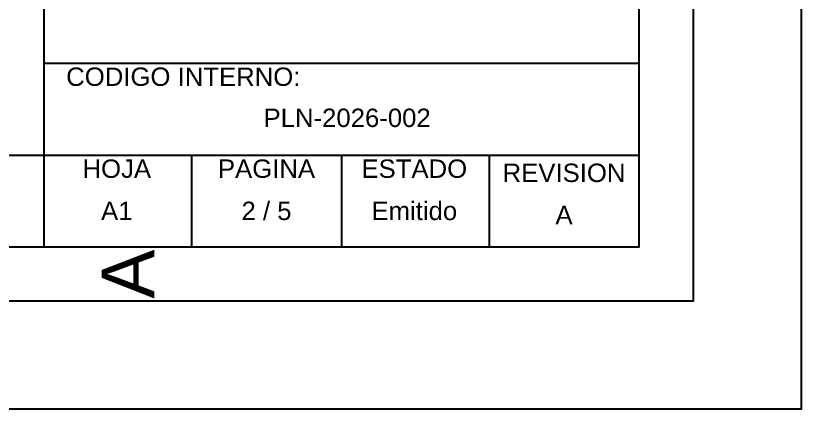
# Model space of a CAD drawing. Header units: millimetres. Extents: x 0 to 841, y 0 to 594.
# Drawn here: x 768.4 to 841, y 0 to 36.4 of the extents above; entities that cross this region are included whole.
import ezdxf
from ezdxf.enums import TextEntityAlignment as Align

# ---------------------------------------------------------------- set-up
doc = ezdxf.new("R2010")
doc.units = ezdxf.units.MM
doc.styles.add('ARIAL', font='arial.ttf')

msp = doc.modelspace()

# ---------------------------------------------------------------- linework, layer by layer
for p, q in [((771.035, 66), (771.035, 15)), ((771.035, 32), (826, 32)), ((676, 23.5), (771.035, 23.5)), ((771.035, 23.5), (826, 23.5)), ((784.688, 23.5), (784.688, 15)), ((798.518, 23.5), (798.518, 15)), ((812.17, 23.5), (812.17, 15))]:
    msp.add_line(p, q)
for points in [[(0, 594), (841, 594), (841, 0), (0, 0)], [(25, 584), (831, 584), (831, 10), (25, 10)], [(30, 579), (826, 579), (826, 15), (30, 15)], [(651, 66), (826, 66), (826, 15), (651, 15)]]:
    msp.add_lwpolyline(points, close=True)

# ---------------------------------------------------------------- texts
at = {"style": 'ARIAL'}
msp.add_text('CODIGO INTERNO:', height=1.7, dxfattribs=at).set_placement((773.099, 29.383), align=Align.BOTTOM_LEFT)
for s, p in [('PLN-2026-002', (799.05, 25.583)), ('HOJA', (777.773, 20.883)), ('PAGINA', (791.603, 20.883)), ('ESTADO', (805.255, 20.883)), ('REVISION', (819.085, 20.5)), ('A1', (777.773, 16.983)), ('2 / 5', (791.603, 16.983)), ('Emitido', (805.255, 16.983)), ('A', (819.085, 16.6))]:
    msp.add_text(s, height=1.7, dxfattribs=at).set_placement(p, align=Align.BOTTOM_CENTER)
msp.add_text('A', height=4.861, rotation=90, dxfattribs=at).set_placement((782.688, 12.5), align=Align.BOTTOM_CENTER)

doc.saveas('drawing.dxf')
